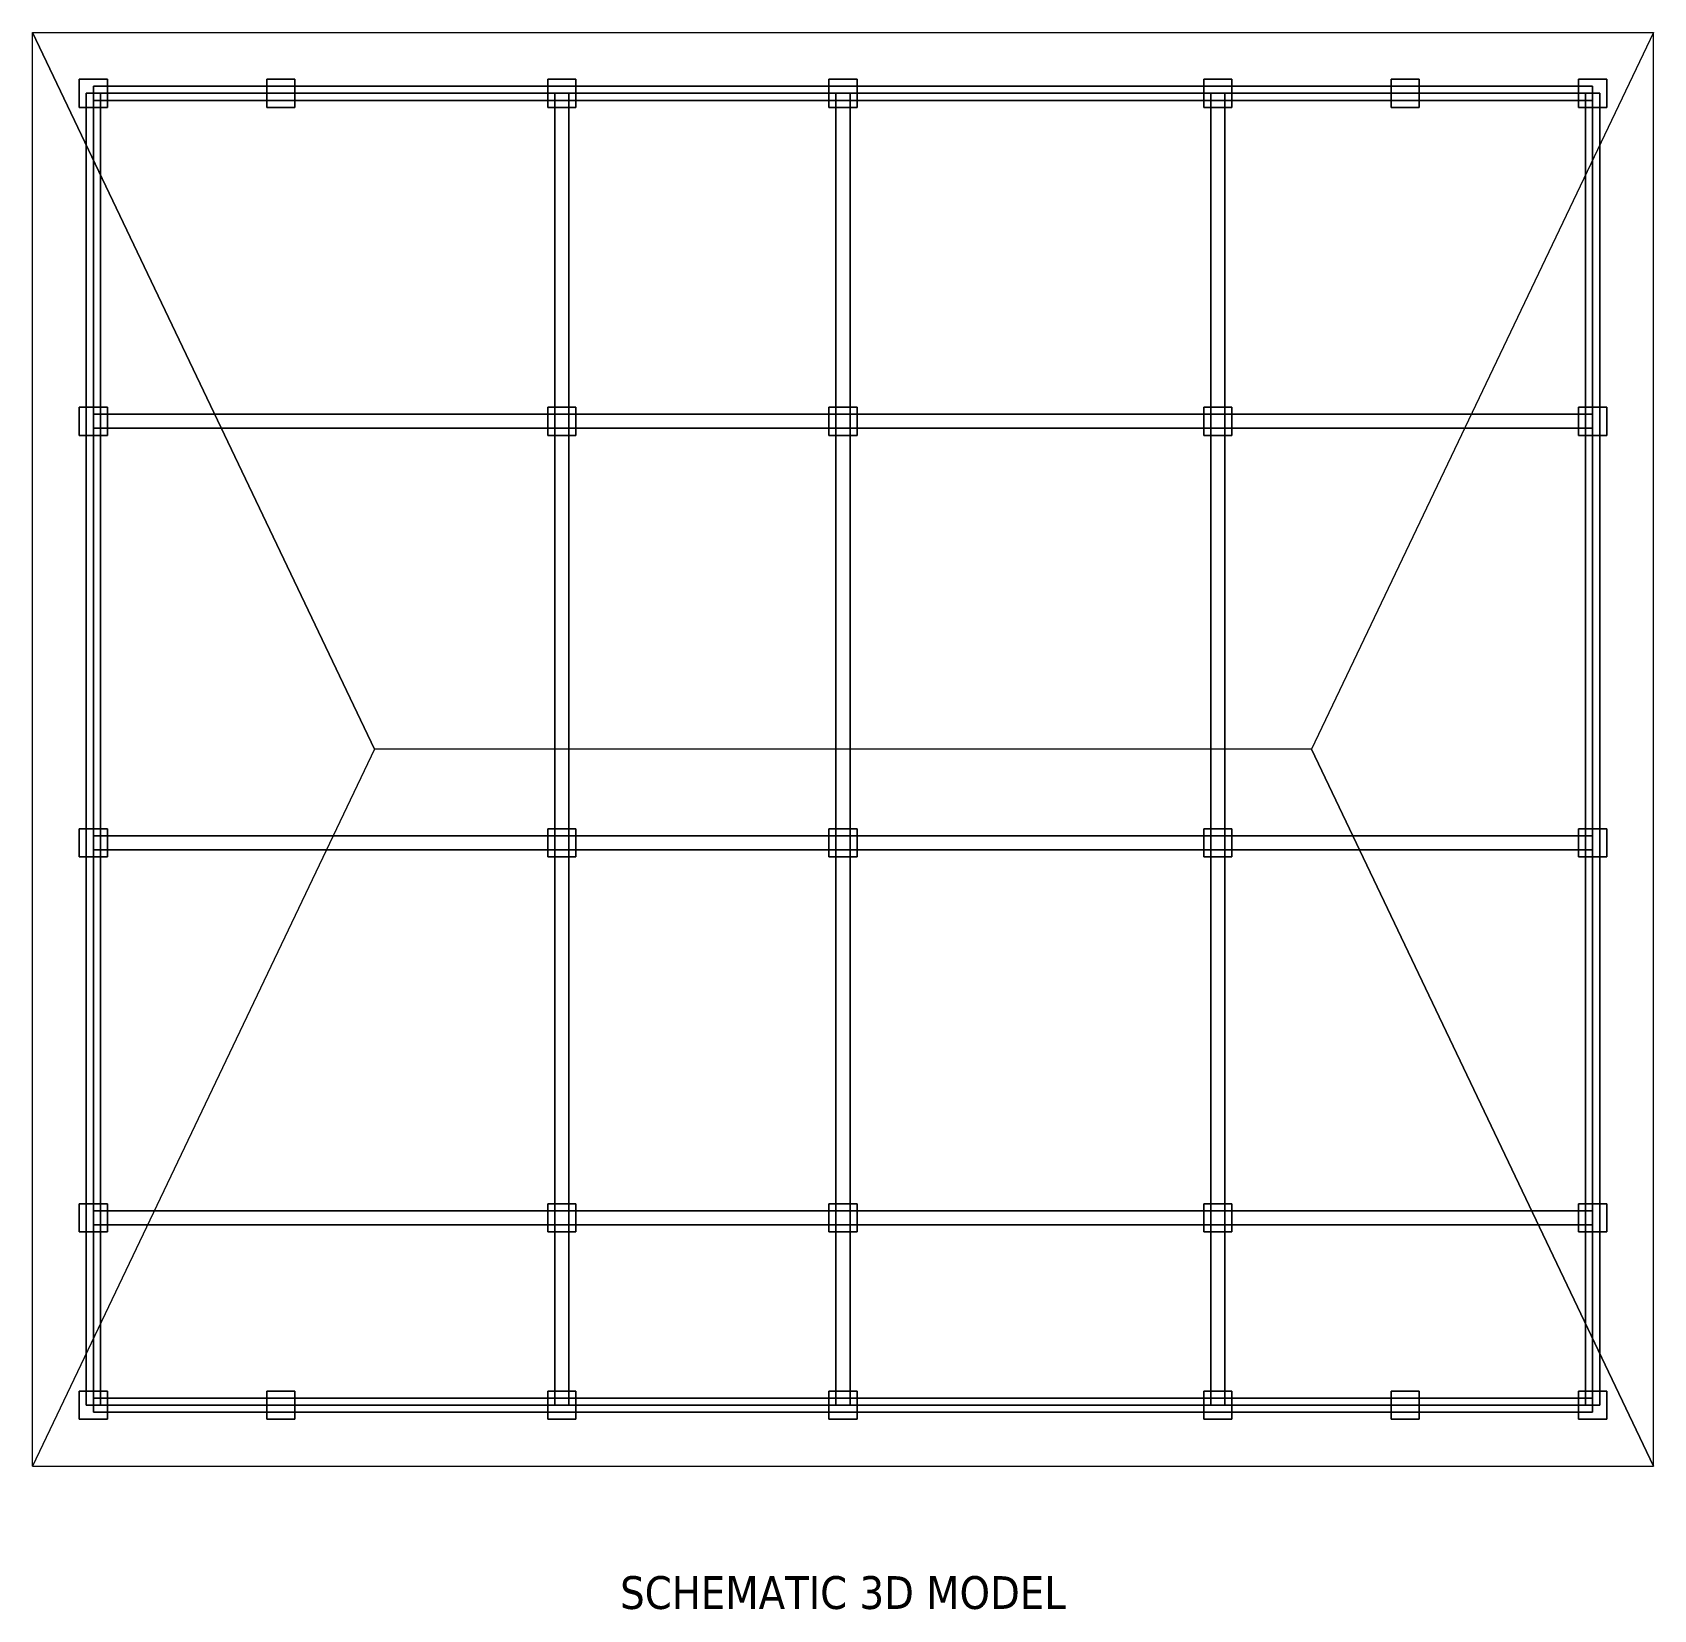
# Model space of a CAD drawing. Header units: metres. Extents: x 0 to 77, y -343 to 30.
# Drawn here: x 59.35 to 76.65, y -2.18 to 14.65 of the extents above; entities that cross this region are included whole.
import ezdxf
from ezdxf.enums import TextEntityAlignment as Align

# ---------------------------------------------------------------- set-up
doc = ezdxf.new("R2010")
doc.units = ezdxf.units.M
for name, color, linetype, lineweight in [('3D-COLUMN', 8, 'Continuous', 18), ('3D-ROOF', 1, 'Continuous', 18), ('3D-SLAB', 9, 'Continuous', 18), ('3D-VIEW', 7, 'Continuous', 13), ('3D-WALL', 7, 'Continuous', 18)]:
    doc.layers.add(name, color=color, linetype=linetype, lineweight=lineweight)
doc.styles.add('PJ_STANDARD', font='tahoma.ttf')

msp = doc.modelspace()

# ---------------------------------------------------------------- linework, layer by layer
at = {"layer": '3D-COLUMN'}
for points in [[(59.85, 13.85), (60.15, 13.85), (60.15, 14.15), (59.85, 14.15)], [(59.85, 13.85, 6.4), (60.15, 13.85, 6.4), (60.15, 14.15, 6.4), (59.85, 14.15, 6.4)], [(60.15, 14.15), (59.85, 14.15), (59.85, 14.15, 6.4), (60.15, 14.15, 6.4)], [(59.85, 14.15), (59.85, 13.85), (59.85, 13.85, 6.4), (59.85, 14.15, 6.4)], [(60.15, 13.85), (60.15, 14.15), (60.15, 14.15, 6.4), (60.15, 13.85, 6.4)], [(61.85, 13.85), (62.15, 13.85), (62.15, 14.15), (61.85, 14.15)], [(61.85, 13.85, 6.4), (62.15, 13.85, 6.4), (62.15, 14.15, 6.4), (61.85, 14.15, 6.4)], [(62.15, 14.15), (61.85, 14.15), (61.85, 14.15, 6.4), (62.15, 14.15, 6.4)], [(61.85, 14.15), (61.85, 13.85), (61.85, 13.85, 6.4), (61.85, 14.15, 6.4)], [(62.15, 13.85), (62.15, 14.15), (62.15, 14.15, 6.4), (62.15, 13.85, 6.4)], [(64.85, 13.85), (65.15, 13.85), (65.15, 14.15), (64.85, 14.15)], [(64.85, 13.85, 6.4), (65.15, 13.85, 6.4), (65.15, 14.15, 6.4), (64.85, 14.15, 6.4)], [(65.15, 14.15), (64.85, 14.15), (64.85, 14.15, 6.4), (65.15, 14.15, 6.4)], [(64.85, 14.15), (64.85, 13.85), (64.85, 13.85, 6.4), (64.85, 14.15, 6.4)], [(65.15, 13.85), (65.15, 14.15), (65.15, 14.15, 6.4), (65.15, 13.85, 6.4)], [(67.85, 13.85), (68.15, 13.85), (68.15, 14.15), (67.85, 14.15)], [(67.85, 13.85, 6.4), (68.15, 13.85, 6.4), (68.15, 14.15, 6.4), (67.85, 14.15, 6.4)], [(68.15, 14.15), (67.85, 14.15), (67.85, 14.15, 6.4), (68.15, 14.15, 6.4)], [(67.85, 14.15), (67.85, 13.85), (67.85, 13.85, 6.4), (67.85, 14.15, 6.4)], [(68.15, 13.85), (68.15, 14.15), (68.15, 14.15, 6.4), (68.15, 13.85, 6.4)], [(71.85, 13.85), (72.15, 13.85), (72.15, 14.15), (71.85, 14.15)], [(71.85, 13.85, 6.4), (72.15, 13.85, 6.4), (72.15, 14.15, 6.4), (71.85, 14.15, 6.4)], [(72.15, 14.15), (71.85, 14.15), (71.85, 14.15, 6.4), (72.15, 14.15, 6.4)], [(71.85, 14.15), (71.85, 13.85), (71.85, 13.85, 6.4), (71.85, 14.15, 6.4)], [(72.15, 13.85), (72.15, 14.15), (72.15, 14.15, 6.4), (72.15, 13.85, 6.4)], [(73.85, 13.85), (74.15, 13.85), (74.15, 14.15), (73.85, 14.15)], [(73.85, 13.85, 6.4), (74.15, 13.85, 6.4), (74.15, 14.15, 6.4), (73.85, 14.15, 6.4)], [(74.15, 14.15), (73.85, 14.15), (73.85, 14.15, 6.4), (74.15, 14.15, 6.4)], [(73.85, 14.15), (73.85, 13.85), (73.85, 13.85, 6.4), (73.85, 14.15, 6.4)], [(74.15, 13.85), (74.15, 14.15), (74.15, 14.15, 6.4), (74.15, 13.85, 6.4)], [(75.85, 13.85), (76.15, 13.85), (76.15, 14.15), (75.85, 14.15)], [(75.85, 13.85, 6.4), (76.15, 13.85, 6.4), (76.15, 14.15, 6.4), (75.85, 14.15, 6.4)], [(76.15, 14.15), (75.85, 14.15), (75.85, 14.15, 6.4), (76.15, 14.15, 6.4)], [(75.85, 14.15), (75.85, 13.85), (75.85, 13.85, 6.4), (75.85, 14.15, 6.4)], [(76.15, 13.85), (76.15, 14.15), (76.15, 14.15, 6.4), (76.15, 13.85, 6.4)], [(59.85, 13.85), (60.15, 13.85), (60.15, 13.85, 6.4), (59.85, 13.85, 6.4)], [(61.85, 13.85), (62.15, 13.85), (62.15, 13.85, 6.4), (61.85, 13.85, 6.4)], [(64.85, 13.85), (65.15, 13.85), (65.15, 13.85, 6.4), (64.85, 13.85, 6.4)], [(67.85, 13.85), (68.15, 13.85), (68.15, 13.85, 6.4), (67.85, 13.85, 6.4)], [(71.85, 13.85), (72.15, 13.85), (72.15, 13.85, 6.4), (71.85, 13.85, 6.4)], [(73.85, 13.85), (74.15, 13.85), (74.15, 13.85, 6.4), (73.85, 13.85, 6.4)], [(75.85, 13.85), (76.15, 13.85), (76.15, 13.85, 6.4), (75.85, 13.85, 6.4)], [(59.85, 10.35), (60.15, 10.35), (60.15, 10.65), (59.85, 10.65)], [(59.85, 10.35, 6.4), (60.15, 10.35, 6.4), (60.15, 10.65, 6.4), (59.85, 10.65, 6.4)], [(60.15, 10.65), (59.85, 10.65), (59.85, 10.65, 6.4), (60.15, 10.65, 6.4)], [(59.85, 10.65), (59.85, 10.35), (59.85, 10.35, 6.4), (59.85, 10.65, 6.4)], [(60.15, 10.35), (60.15, 10.65), (60.15, 10.65, 6.4), (60.15, 10.35, 6.4)], [(64.85, 10.35), (65.15, 10.35), (65.15, 10.65), (64.85, 10.65)], [(64.85, 10.35, 6.4), (65.15, 10.35, 6.4), (65.15, 10.65, 6.4), (64.85, 10.65, 6.4)], [(65.15, 10.65), (64.85, 10.65), (64.85, 10.65, 6.4), (65.15, 10.65, 6.4)], [(64.85, 10.65), (64.85, 10.35), (64.85, 10.35, 6.4), (64.85, 10.65, 6.4)], [(65.15, 10.35), (65.15, 10.65), (65.15, 10.65, 6.4), (65.15, 10.35, 6.4)], [(67.85, 10.35), (68.15, 10.35), (68.15, 10.65), (67.85, 10.65)], [(67.85, 10.35, 6.4), (68.15, 10.35, 6.4), (68.15, 10.65, 6.4), (67.85, 10.65, 6.4)], [(68.15, 10.65), (67.85, 10.65), (67.85, 10.65, 6.4), (68.15, 10.65, 6.4)], [(67.85, 10.65), (67.85, 10.35), (67.85, 10.35, 6.4), (67.85, 10.65, 6.4)], [(68.15, 10.35), (68.15, 10.65), (68.15, 10.65, 6.4), (68.15, 10.35, 6.4)], [(71.85, 10.35), (72.15, 10.35), (72.15, 10.65), (71.85, 10.65)], [(71.85, 10.35, 6.4), (72.15, 10.35, 6.4), (72.15, 10.65, 6.4), (71.85, 10.65, 6.4)], [(72.15, 10.65), (71.85, 10.65), (71.85, 10.65, 6.4), (72.15, 10.65, 6.4)], [(71.85, 10.65), (71.85, 10.35), (71.85, 10.35, 6.4), (71.85, 10.65, 6.4)], [(72.15, 10.35), (72.15, 10.65), (72.15, 10.65, 6.4), (72.15, 10.35, 6.4)], [(75.85, 10.35), (76.15, 10.35), (76.15, 10.65), (75.85, 10.65)], [(75.85, 10.35, 6.4), (76.15, 10.35, 6.4), (76.15, 10.65, 6.4), (75.85, 10.65, 6.4)], [(76.15, 10.65), (75.85, 10.65), (75.85, 10.65, 6.4), (76.15, 10.65, 6.4)], [(75.85, 10.65), (75.85, 10.35), (75.85, 10.35, 6.4), (75.85, 10.65, 6.4)], [(76.15, 10.35), (76.15, 10.65), (76.15, 10.65, 6.4), (76.15, 10.35, 6.4)], [(59.85, 10.35), (60.15, 10.35), (60.15, 10.35, 6.4), (59.85, 10.35, 6.4)], [(64.85, 10.35), (65.15, 10.35), (65.15, 10.35, 6.4), (64.85, 10.35, 6.4)], [(67.85, 10.35), (68.15, 10.35), (68.15, 10.35, 6.4), (67.85, 10.35, 6.4)], [(71.85, 10.35), (72.15, 10.35), (72.15, 10.35, 6.4), (71.85, 10.35, 6.4)], [(75.85, 10.35), (76.15, 10.35), (76.15, 10.35, 6.4), (75.85, 10.35, 6.4)], [(59.85, 5.85), (60.15, 5.85), (60.15, 6.15), (59.85, 6.15)], [(59.85, 5.85, 6.4), (60.15, 5.85, 6.4), (60.15, 6.15, 6.4), (59.85, 6.15, 6.4)], [(60.15, 6.15), (59.85, 6.15), (59.85, 6.15, 6.4), (60.15, 6.15, 6.4)], [(59.85, 6.15), (59.85, 5.85), (59.85, 5.85, 6.4), (59.85, 6.15, 6.4)], [(60.15, 5.85), (60.15, 6.15), (60.15, 6.15, 6.4), (60.15, 5.85, 6.4)], [(64.85, 5.85), (65.15, 5.85), (65.15, 6.15), (64.85, 6.15)], [(64.85, 5.85, 6.4), (65.15, 5.85, 6.4), (65.15, 6.15, 6.4), (64.85, 6.15, 6.4)], [(65.15, 6.15), (64.85, 6.15), (64.85, 6.15, 6.4), (65.15, 6.15, 6.4)], [(64.85, 6.15), (64.85, 5.85), (64.85, 5.85, 6.4), (64.85, 6.15, 6.4)], [(65.15, 5.85), (65.15, 6.15), (65.15, 6.15, 6.4), (65.15, 5.85, 6.4)], [(67.85, 5.85), (68.15, 5.85), (68.15, 6.15), (67.85, 6.15)], [(67.85, 5.85, 6.4), (68.15, 5.85, 6.4), (68.15, 6.15, 6.4), (67.85, 6.15, 6.4)], [(68.15, 6.15), (67.85, 6.15), (67.85, 6.15, 6.4), (68.15, 6.15, 6.4)], [(67.85, 6.15), (67.85, 5.85), (67.85, 5.85, 6.4), (67.85, 6.15, 6.4)], [(68.15, 5.85), (68.15, 6.15), (68.15, 6.15, 6.4), (68.15, 5.85, 6.4)], [(71.85, 5.85), (72.15, 5.85), (72.15, 6.15), (71.85, 6.15)], [(71.85, 5.85, 6.4), (72.15, 5.85, 6.4), (72.15, 6.15, 6.4), (71.85, 6.15, 6.4)], [(72.15, 6.15), (71.85, 6.15), (71.85, 6.15, 6.4), (72.15, 6.15, 6.4)], [(71.85, 6.15), (71.85, 5.85), (71.85, 5.85, 6.4), (71.85, 6.15, 6.4)], [(72.15, 5.85), (72.15, 6.15), (72.15, 6.15, 6.4), (72.15, 5.85, 6.4)], [(75.85, 5.85), (76.15, 5.85), (76.15, 6.15), (75.85, 6.15)], [(75.85, 5.85, 6.4), (76.15, 5.85, 6.4), (76.15, 6.15, 6.4), (75.85, 6.15, 6.4)], [(76.15, 6.15), (75.85, 6.15), (75.85, 6.15, 6.4), (76.15, 6.15, 6.4)], [(75.85, 6.15), (75.85, 5.85), (75.85, 5.85, 6.4), (75.85, 6.15, 6.4)], [(76.15, 5.85), (76.15, 6.15), (76.15, 6.15, 6.4), (76.15, 5.85, 6.4)], [(59.85, 5.85), (60.15, 5.85), (60.15, 5.85, 6.4), (59.85, 5.85, 6.4)], [(64.85, 5.85), (65.15, 5.85), (65.15, 5.85, 6.4), (64.85, 5.85, 6.4)], [(67.85, 5.85), (68.15, 5.85), (68.15, 5.85, 6.4), (67.85, 5.85, 6.4)], [(71.85, 5.85), (72.15, 5.85), (72.15, 5.85, 6.4), (71.85, 5.85, 6.4)], [(75.85, 5.85), (76.15, 5.85), (76.15, 5.85, 6.4), (75.85, 5.85, 6.4)], [(59.85, 1.85), (60.15, 1.85), (60.15, 2.15), (59.85, 2.15)], [(59.85, 1.85, 6.4), (60.15, 1.85, 6.4), (60.15, 2.15, 6.4), (59.85, 2.15, 6.4)], [(60.15, 2.15), (59.85, 2.15), (59.85, 2.15, 6.4), (60.15, 2.15, 6.4)], [(59.85, 2.15), (59.85, 1.85), (59.85, 1.85, 6.4), (59.85, 2.15, 6.4)], [(60.15, 1.85), (60.15, 2.15), (60.15, 2.15, 6.4), (60.15, 1.85, 6.4)], [(64.85, 1.85), (65.15, 1.85), (65.15, 2.15), (64.85, 2.15)], [(64.85, 1.85, 6.4), (65.15, 1.85, 6.4), (65.15, 2.15, 6.4), (64.85, 2.15, 6.4)], [(65.15, 2.15), (64.85, 2.15), (64.85, 2.15, 6.4), (65.15, 2.15, 6.4)], [(64.85, 2.15), (64.85, 1.85), (64.85, 1.85, 6.4), (64.85, 2.15, 6.4)], [(65.15, 1.85), (65.15, 2.15), (65.15, 2.15, 6.4), (65.15, 1.85, 6.4)], [(67.85, 1.85), (68.15, 1.85), (68.15, 2.15), (67.85, 2.15)], [(67.85, 1.85, 6.4), (68.15, 1.85, 6.4), (68.15, 2.15, 6.4), (67.85, 2.15, 6.4)], [(68.15, 2.15), (67.85, 2.15), (67.85, 2.15, 6.4), (68.15, 2.15, 6.4)], [(67.85, 2.15), (67.85, 1.85), (67.85, 1.85, 6.4), (67.85, 2.15, 6.4)], [(68.15, 1.85), (68.15, 2.15), (68.15, 2.15, 6.4), (68.15, 1.85, 6.4)], [(71.85, 1.85), (72.15, 1.85), (72.15, 2.15), (71.85, 2.15)], [(71.85, 1.85, 6.4), (72.15, 1.85, 6.4), (72.15, 2.15, 6.4), (71.85, 2.15, 6.4)], [(72.15, 2.15), (71.85, 2.15), (71.85, 2.15, 6.4), (72.15, 2.15, 6.4)], [(71.85, 2.15), (71.85, 1.85), (71.85, 1.85, 6.4), (71.85, 2.15, 6.4)], [(72.15, 1.85), (72.15, 2.15), (72.15, 2.15, 6.4), (72.15, 1.85, 6.4)], [(75.85, 1.85), (76.15, 1.85), (76.15, 2.15), (75.85, 2.15)], [(75.85, 1.85, 6.4), (76.15, 1.85, 6.4), (76.15, 2.15, 6.4), (75.85, 2.15, 6.4)], [(76.15, 2.15), (75.85, 2.15), (75.85, 2.15, 6.4), (76.15, 2.15, 6.4)], [(75.85, 2.15), (75.85, 1.85), (75.85, 1.85, 6.4), (75.85, 2.15, 6.4)], [(76.15, 1.85), (76.15, 2.15), (76.15, 2.15, 6.4), (76.15, 1.85, 6.4)], [(59.85, 1.85), (60.15, 1.85), (60.15, 1.85, 6.4), (59.85, 1.85, 6.4)], [(64.85, 1.85), (65.15, 1.85), (65.15, 1.85, 6.4), (64.85, 1.85, 6.4)], [(67.85, 1.85), (68.15, 1.85), (68.15, 1.85, 6.4), (67.85, 1.85, 6.4)], [(71.85, 1.85), (72.15, 1.85), (72.15, 1.85, 6.4), (71.85, 1.85, 6.4)], [(75.85, 1.85), (76.15, 1.85), (76.15, 1.85, 6.4), (75.85, 1.85, 6.4)], [(59.85, -0.15), (60.15, -0.15), (60.15, 0.15), (59.85, 0.15)], [(59.85, -0.15, 6.4), (60.15, -0.15, 6.4), (60.15, 0.15, 6.4), (59.85, 0.15, 6.4)], [(60.15, 0.15), (59.85, 0.15), (59.85, 0.15, 6.4), (60.15, 0.15, 6.4)], [(59.85, 0.15), (59.85, -0.15), (59.85, -0.15, 6.4), (59.85, 0.15, 6.4)], [(60.15, -0.15), (60.15, 0.15), (60.15, 0.15, 6.4), (60.15, -0.15, 6.4)], [(61.85, -0.15), (62.15, -0.15), (62.15, 0.15), (61.85, 0.15)], [(61.85, -0.15, 6.4), (62.15, -0.15, 6.4), (62.15, 0.15, 6.4), (61.85, 0.15, 6.4)], [(62.15, 0.15), (61.85, 0.15), (61.85, 0.15, 6.4), (62.15, 0.15, 6.4)], [(61.85, 0.15), (61.85, -0.15), (61.85, -0.15, 6.4), (61.85, 0.15, 6.4)], [(62.15, -0.15), (62.15, 0.15), (62.15, 0.15, 6.4), (62.15, -0.15, 6.4)], [(64.85, -0.15), (65.15, -0.15), (65.15, 0.15), (64.85, 0.15)], [(64.85, -0.15, 6.4), (65.15, -0.15, 6.4), (65.15, 0.15, 6.4), (64.85, 0.15, 6.4)], [(65.15, 0.15), (64.85, 0.15), (64.85, 0.15, 6.4), (65.15, 0.15, 6.4)], [(64.85, 0.15), (64.85, -0.15), (64.85, -0.15, 6.4), (64.85, 0.15, 6.4)], [(65.15, -0.15), (65.15, 0.15), (65.15, 0.15, 6.4), (65.15, -0.15, 6.4)], [(67.85, -0.15), (68.15, -0.15), (68.15, 0.15), (67.85, 0.15)], [(67.85, -0.15, 6.4), (68.15, -0.15, 6.4), (68.15, 0.15, 6.4), (67.85, 0.15, 6.4)], [(68.15, 0.15), (67.85, 0.15), (67.85, 0.15, 6.4), (68.15, 0.15, 6.4)], [(67.85, 0.15), (67.85, -0.15), (67.85, -0.15, 6.4), (67.85, 0.15, 6.4)], [(68.15, -0.15), (68.15, 0.15), (68.15, 0.15, 6.4), (68.15, -0.15, 6.4)], [(71.85, -0.15), (72.15, -0.15), (72.15, 0.15), (71.85, 0.15)], [(71.85, -0.15, 6.4), (72.15, -0.15, 6.4), (72.15, 0.15, 6.4), (71.85, 0.15, 6.4)], [(72.15, 0.15), (71.85, 0.15), (71.85, 0.15, 6.4), (72.15, 0.15, 6.4)], [(71.85, 0.15), (71.85, -0.15), (71.85, -0.15, 6.4), (71.85, 0.15, 6.4)], [(72.15, -0.15), (72.15, 0.15), (72.15, 0.15, 6.4), (72.15, -0.15, 6.4)], [(73.85, -0.15), (74.15, -0.15), (74.15, 0.15), (73.85, 0.15)], [(73.85, -0.15, 6.4), (74.15, -0.15, 6.4), (74.15, 0.15, 6.4), (73.85, 0.15, 6.4)], [(74.15, 0.15), (73.85, 0.15), (73.85, 0.15, 6.4), (74.15, 0.15, 6.4)], [(73.85, 0.15), (73.85, -0.15), (73.85, -0.15, 6.4), (73.85, 0.15, 6.4)], [(74.15, -0.15), (74.15, 0.15), (74.15, 0.15, 6.4), (74.15, -0.15, 6.4)], [(75.85, -0.15), (76.15, -0.15), (76.15, 0.15), (75.85, 0.15)], [(75.85, -0.15, 6.4), (76.15, -0.15, 6.4), (76.15, 0.15, 6.4), (75.85, 0.15, 6.4)], [(76.15, 0.15), (75.85, 0.15), (75.85, 0.15, 6.4), (76.15, 0.15, 6.4)], [(75.85, 0.15), (75.85, -0.15), (75.85, -0.15, 6.4), (75.85, 0.15, 6.4)], [(76.15, -0.15), (76.15, 0.15), (76.15, 0.15, 6.4), (76.15, -0.15, 6.4)], [(59.85, -0.15), (60.15, -0.15), (60.15, -0.15, 6.4), (59.85, -0.15, 6.4)], [(61.85, -0.15), (62.15, -0.15), (62.15, -0.15, 6.4), (61.85, -0.15, 6.4)], [(64.85, -0.15), (65.15, -0.15), (65.15, -0.15, 6.4), (64.85, -0.15, 6.4)], [(67.85, -0.15), (68.15, -0.15), (68.15, -0.15, 6.4), (67.85, -0.15, 6.4)], [(71.85, -0.15), (72.15, -0.15), (72.15, -0.15, 6.4), (71.85, -0.15, 6.4)], [(73.85, -0.15), (74.15, -0.15), (74.15, -0.15, 6.4), (73.85, -0.15, 6.4)], [(75.85, -0.15), (76.15, -0.15), (76.15, -0.15, 6.4), (75.85, -0.15, 6.4)]]:
    msp.add_3dface(points, dxfattribs=at)
at = {"layer": '3D-ROOF'}
for points in [[(59.35, 14.65, 6.55), (76.65, 14.65, 6.55), (73, 7, 8.4), (63, 7, 8.4)], [(59.35, -0.65, 6.55), (59.35, 14.65, 6.55), (63, 7, 8.4)], [(76.65, -0.65, 6.55), (76.65, 14.65, 6.55), (73, 7, 8.4)], [(59.35, -0.65, 6.55), (76.65, -0.65, 6.55), (73, 7, 8.4), (63, 7, 8.4)]]:
    msp.add_3dface(points, dxfattribs=at)
at = {"layer": '3D-SLAB'}
for points in [[(60, 0, -0.2), (76, 0, -0.2), (76, 14, -0.2), (60, 14, -0.2)], [(60, 0), (76, 0), (76, 14), (60, 14)], [(76, 14, -0.2), (60, 14, -0.2), (60, 14), (76, 14)], [(60, 14, -0.2), (60, 0, -0.2), (60, 0), (60, 14)], [(60, 0, 3.05), (76, 0, 3.05), (76, 14, 3.05), (60, 14, 3.05)], [(60, 0, 3.25), (76, 0, 3.25), (76, 14, 3.25), (60, 14, 3.25)], [(76, 14, 3.05), (60, 14, 3.05), (60, 14, 3.25), (76, 14, 3.25)], [(60, 14, 3.05), (60, 0, 3.05), (60, 0, 3.25), (60, 14, 3.25)], [(60, 0, 6.25), (76, 0, 6.25), (76, 14, 6.25), (60, 14, 6.25)], [(60, 0, 6.45), (76, 0, 6.45), (76, 14, 6.45), (60, 14, 6.45)], [(76, 14, 6.25), (60, 14, 6.25), (60, 14, 6.45), (76, 14, 6.45)], [(60, 14, 6.25), (60, 0, 6.25), (60, 0, 6.45), (60, 14, 6.45)], [(76, 0, -0.2), (76, 14, -0.2), (76, 14), (76, 0)], [(76, 0, 3.05), (76, 14, 3.05), (76, 14, 3.25), (76, 0, 3.25)], [(76, 0, 6.25), (76, 14, 6.25), (76, 14, 6.45), (76, 0, 6.45)], [(60, 0, -0.2), (76, 0, -0.2), (76, 0), (60, 0)], [(60, 0, 3.05), (76, 0, 3.05), (76, 0, 3.25), (60, 0, 3.25)], [(60, 0, 6.25), (76, 0, 6.25), (76, 0, 6.45), (60, 0, 6.45)]]:
    msp.add_3dface(points, dxfattribs=at)
at = {"layer": '3D-WALL'}
for points in [[(60, 13.925), (76, 13.925), (76, 14.075), (60, 14.075)], [(60, 13.925, 3.2), (76, 13.925, 3.2), (76, 14.075, 3.2), (60, 14.075, 3.2)], [(76, 14.075), (60, 14.075), (60, 14.075, 3.2), (76, 14.075, 3.2)], [(60, 14.075), (60, 13.925), (60, 13.925, 3.2), (60, 14.075, 3.2)], [(60, 13.925, 3.2), (76, 13.925, 3.2), (76, 14.075, 3.2), (60, 14.075, 3.2)], [(60, 13.925, 6.4), (76, 13.925, 6.4), (76, 14.075, 6.4), (60, 14.075, 6.4)], [(76, 14.075, 3.2), (60, 14.075, 3.2), (60, 14.075, 6.4), (76, 14.075, 6.4)], [(60, 14.075, 3.2), (60, 13.925, 3.2), (60, 13.925, 6.4), (60, 14.075, 6.4)], [(76, 13.925), (76, 14.075), (76, 14.075, 3.2), (76, 13.925, 3.2)], [(76, 13.925, 3.2), (76, 14.075, 3.2), (76, 14.075, 6.4), (76, 13.925, 6.4)], [(59.925, 0), (60.075, 0), (60.075, 14), (59.925, 14)], [(59.925, 0, 3.2), (60.075, 0, 3.2), (60.075, 14, 3.2), (59.925, 14, 3.2)], [(60.075, 14), (59.925, 14), (59.925, 14, 3.2), (60.075, 14, 3.2)], [(59.925, 14), (59.925, 0), (59.925, 0, 3.2), (59.925, 14, 3.2)], [(59.925, 0, 3.2), (60.075, 0, 3.2), (60.075, 14, 3.2), (59.925, 14, 3.2)], [(59.925, 0, 6.4), (60.075, 0, 6.4), (60.075, 14, 6.4), (59.925, 14, 6.4)], [(60.075, 14, 3.2), (59.925, 14, 3.2), (59.925, 14, 6.4), (60.075, 14, 6.4)], [(59.925, 14, 3.2), (59.925, 0, 3.2), (59.925, 0, 6.4), (59.925, 14, 6.4)], [(60, 13.925), (76, 13.925), (76, 13.925, 3.2), (60, 13.925, 3.2)], [(60, 13.925, 3.2), (76, 13.925, 3.2), (76, 13.925, 6.4), (60, 13.925, 6.4)], [(60.075, 0), (60.075, 14), (60.075, 14, 3.2), (60.075, 0, 3.2)], [(60.075, 0, 3.2), (60.075, 14, 3.2), (60.075, 14, 6.4), (60.075, 0, 6.4)], [(64.925, 0), (65.075, 0), (65.075, 14), (64.925, 14)], [(64.925, 0, 3.2), (65.075, 0, 3.2), (65.075, 14, 3.2), (64.925, 14, 3.2)], [(65.075, 14), (64.925, 14), (64.925, 14, 3.2), (65.075, 14, 3.2)], [(64.925, 14), (64.925, 0), (64.925, 0, 3.2), (64.925, 14, 3.2)], [(64.925, 0, 3.2), (65.075, 0, 3.2), (65.075, 14, 3.2), (64.925, 14, 3.2)], [(64.925, 0, 6.4), (65.075, 0, 6.4), (65.075, 14, 6.4), (64.925, 14, 6.4)], [(65.075, 14, 3.2), (64.925, 14, 3.2), (64.925, 14, 6.4), (65.075, 14, 6.4)], [(64.925, 14, 3.2), (64.925, 0, 3.2), (64.925, 0, 6.4), (64.925, 14, 6.4)], [(65.075, 0), (65.075, 14), (65.075, 14, 3.2), (65.075, 0, 3.2)], [(65.075, 0, 3.2), (65.075, 14, 3.2), (65.075, 14, 6.4), (65.075, 0, 6.4)], [(67.925, 0), (68.075, 0), (68.075, 14), (67.925, 14)], [(67.925, 0, 3.2), (68.075, 0, 3.2), (68.075, 14, 3.2), (67.925, 14, 3.2)], [(68.075, 14), (67.925, 14), (67.925, 14, 3.2), (68.075, 14, 3.2)], [(67.925, 14), (67.925, 0), (67.925, 0, 3.2), (67.925, 14, 3.2)], [(67.925, 0, 3.2), (68.075, 0, 3.2), (68.075, 14, 3.2), (67.925, 14, 3.2)], [(67.925, 0, 6.4), (68.075, 0, 6.4), (68.075, 14, 6.4), (67.925, 14, 6.4)], [(68.075, 14, 3.2), (67.925, 14, 3.2), (67.925, 14, 6.4), (68.075, 14, 6.4)], [(67.925, 14, 3.2), (67.925, 0, 3.2), (67.925, 0, 6.4), (67.925, 14, 6.4)], [(68.075, 0), (68.075, 14), (68.075, 14, 3.2), (68.075, 0, 3.2)], [(68.075, 0, 3.2), (68.075, 14, 3.2), (68.075, 14, 6.4), (68.075, 0, 6.4)], [(71.925, 0), (72.075, 0), (72.075, 14), (71.925, 14)], [(71.925, 0, 3.2), (72.075, 0, 3.2), (72.075, 14, 3.2), (71.925, 14, 3.2)], [(72.075, 14), (71.925, 14), (71.925, 14, 3.2), (72.075, 14, 3.2)], [(71.925, 14), (71.925, 0), (71.925, 0, 3.2), (71.925, 14, 3.2)], [(71.925, 0, 3.2), (72.075, 0, 3.2), (72.075, 14, 3.2), (71.925, 14, 3.2)], [(71.925, 0, 6.4), (72.075, 0, 6.4), (72.075, 14, 6.4), (71.925, 14, 6.4)], [(72.075, 14, 3.2), (71.925, 14, 3.2), (71.925, 14, 6.4), (72.075, 14, 6.4)], [(71.925, 14, 3.2), (71.925, 0, 3.2), (71.925, 0, 6.4), (71.925, 14, 6.4)], [(72.075, 0), (72.075, 14), (72.075, 14, 3.2), (72.075, 0, 3.2)], [(72.075, 0, 3.2), (72.075, 14, 3.2), (72.075, 14, 6.4), (72.075, 0, 6.4)], [(75.925, 0), (76.075, 0), (76.075, 14), (75.925, 14)], [(75.925, 0, 3.2), (76.075, 0, 3.2), (76.075, 14, 3.2), (75.925, 14, 3.2)], [(76.075, 14), (75.925, 14), (75.925, 14, 3.2), (76.075, 14, 3.2)], [(75.925, 14), (75.925, 0), (75.925, 0, 3.2), (75.925, 14, 3.2)], [(75.925, 0, 3.2), (76.075, 0, 3.2), (76.075, 14, 3.2), (75.925, 14, 3.2)], [(75.925, 0, 6.4), (76.075, 0, 6.4), (76.075, 14, 6.4), (75.925, 14, 6.4)], [(76.075, 14, 3.2), (75.925, 14, 3.2), (75.925, 14, 6.4), (76.075, 14, 6.4)], [(75.925, 14, 3.2), (75.925, 0, 3.2), (75.925, 0, 6.4), (75.925, 14, 6.4)], [(76.075, 0), (76.075, 14), (76.075, 14, 3.2), (76.075, 0, 3.2)], [(76.075, 0, 3.2), (76.075, 14, 3.2), (76.075, 14, 6.4), (76.075, 0, 6.4)], [(60, 10.425), (76, 10.425), (76, 10.575), (60, 10.575)], [(60, 10.425, 3.2), (76, 10.425, 3.2), (76, 10.575, 3.2), (60, 10.575, 3.2)], [(76, 10.575), (60, 10.575), (60, 10.575, 3.2), (76, 10.575, 3.2)], [(60, 10.575), (60, 10.425), (60, 10.425, 3.2), (60, 10.575, 3.2)], [(60, 10.425, 3.2), (76, 10.425, 3.2), (76, 10.575, 3.2), (60, 10.575, 3.2)], [(60, 10.425, 6.4), (76, 10.425, 6.4), (76, 10.575, 6.4), (60, 10.575, 6.4)], [(76, 10.575, 3.2), (60, 10.575, 3.2), (60, 10.575, 6.4), (76, 10.575, 6.4)], [(60, 10.575, 3.2), (60, 10.425, 3.2), (60, 10.425, 6.4), (60, 10.575, 6.4)], [(76, 10.425), (76, 10.575), (76, 10.575, 3.2), (76, 10.425, 3.2)], [(76, 10.425, 3.2), (76, 10.575, 3.2), (76, 10.575, 6.4), (76, 10.425, 6.4)], [(60, 10.425), (76, 10.425), (76, 10.425, 3.2), (60, 10.425, 3.2)], [(60, 10.425, 3.2), (76, 10.425, 3.2), (76, 10.425, 6.4), (60, 10.425, 6.4)], [(60, 5.925), (76, 5.925), (76, 6.075), (60, 6.075)], [(60, 5.925, 3.2), (76, 5.925, 3.2), (76, 6.075, 3.2), (60, 6.075, 3.2)], [(76, 6.075), (60, 6.075), (60, 6.075, 3.2), (76, 6.075, 3.2)], [(60, 6.075), (60, 5.925), (60, 5.925, 3.2), (60, 6.075, 3.2)], [(60, 5.925, 3.2), (76, 5.925, 3.2), (76, 6.075, 3.2), (60, 6.075, 3.2)], [(60, 5.925, 6.4), (76, 5.925, 6.4), (76, 6.075, 6.4), (60, 6.075, 6.4)], [(76, 6.075, 3.2), (60, 6.075, 3.2), (60, 6.075, 6.4), (76, 6.075, 6.4)], [(60, 6.075, 3.2), (60, 5.925, 3.2), (60, 5.925, 6.4), (60, 6.075, 6.4)], [(76, 5.925), (76, 6.075), (76, 6.075, 3.2), (76, 5.925, 3.2)], [(76, 5.925, 3.2), (76, 6.075, 3.2), (76, 6.075, 6.4), (76, 5.925, 6.4)], [(60, 5.925), (76, 5.925), (76, 5.925, 3.2), (60, 5.925, 3.2)], [(60, 5.925, 3.2), (76, 5.925, 3.2), (76, 5.925, 6.4), (60, 5.925, 6.4)], [(60, 1.925), (76, 1.925), (76, 2.075), (60, 2.075)], [(60, 1.925, 3.2), (76, 1.925, 3.2), (76, 2.075, 3.2), (60, 2.075, 3.2)], [(76, 2.075), (60, 2.075), (60, 2.075, 3.2), (76, 2.075, 3.2)], [(60, 2.075), (60, 1.925), (60, 1.925, 3.2), (60, 2.075, 3.2)], [(60, 1.925, 3.2), (76, 1.925, 3.2), (76, 2.075, 3.2), (60, 2.075, 3.2)], [(60, 1.925, 6.4), (76, 1.925, 6.4), (76, 2.075, 6.4), (60, 2.075, 6.4)], [(76, 2.075, 3.2), (60, 2.075, 3.2), (60, 2.075, 6.4), (76, 2.075, 6.4)], [(60, 2.075, 3.2), (60, 1.925, 3.2), (60, 1.925, 6.4), (60, 2.075, 6.4)], [(60, 1.925), (76, 1.925), (76, 1.925, 3.2), (60, 1.925, 3.2)], [(60, 1.925, 3.2), (76, 1.925, 3.2), (76, 1.925, 6.4), (60, 1.925, 6.4)], [(76, 1.925), (76, 2.075), (76, 2.075, 3.2), (76, 1.925, 3.2)], [(76, 1.925, 3.2), (76, 2.075, 3.2), (76, 2.075, 6.4), (76, 1.925, 6.4)], [(59.925, 0), (60.075, 0), (60.075, 0, 3.2), (59.925, 0, 3.2)], [(59.925, 0, 3.2), (60.075, 0, 3.2), (60.075, 0, 6.4), (59.925, 0, 6.4)], [(60, -0.075), (76, -0.075), (76, 0.075), (60, 0.075)], [(60, -0.075, 3.2), (76, -0.075, 3.2), (76, 0.075, 3.2), (60, 0.075, 3.2)], [(76, 0.075), (60, 0.075), (60, 0.075, 3.2), (76, 0.075, 3.2)], [(60, 0.075), (60, -0.075), (60, -0.075, 3.2), (60, 0.075, 3.2)], [(60, -0.075, 3.2), (76, -0.075, 3.2), (76, 0.075, 3.2), (60, 0.075, 3.2)], [(60, -0.075, 6.4), (76, -0.075, 6.4), (76, 0.075, 6.4), (60, 0.075, 6.4)], [(76, 0.075, 3.2), (60, 0.075, 3.2), (60, 0.075, 6.4), (76, 0.075, 6.4)], [(60, 0.075, 3.2), (60, -0.075, 3.2), (60, -0.075, 6.4), (60, 0.075, 6.4)], [(64.925, 0), (65.075, 0), (65.075, 0, 3.2), (64.925, 0, 3.2)], [(64.925, 0, 3.2), (65.075, 0, 3.2), (65.075, 0, 6.4), (64.925, 0, 6.4)], [(67.925, 0), (68.075, 0), (68.075, 0, 3.2), (67.925, 0, 3.2)], [(67.925, 0, 3.2), (68.075, 0, 3.2), (68.075, 0, 6.4), (67.925, 0, 6.4)], [(71.925, 0), (72.075, 0), (72.075, 0, 3.2), (71.925, 0, 3.2)], [(71.925, 0, 3.2), (72.075, 0, 3.2), (72.075, 0, 6.4), (71.925, 0, 6.4)], [(75.925, 0), (76.075, 0), (76.075, 0, 3.2), (75.925, 0, 3.2)], [(75.925, 0, 3.2), (76.075, 0, 3.2), (76.075, 0, 6.4), (75.925, 0, 6.4)], [(76, -0.075), (76, 0.075), (76, 0.075, 3.2), (76, -0.075, 3.2)], [(76, -0.075, 3.2), (76, 0.075, 3.2), (76, 0.075, 6.4), (76, -0.075, 6.4)], [(60, -0.075), (76, -0.075), (76, -0.075, 3.2), (60, -0.075, 3.2)], [(60, -0.075, 3.2), (76, -0.075, 3.2), (76, -0.075, 6.4), (60, -0.075, 6.4)]]:
    msp.add_3dface(points, dxfattribs=at)

# ---------------------------------------------------------------- texts
at = {"layer": '3D-VIEW', "style": 'PJ_STANDARD'}
msp.add_text('SCHEMATIC 3D MODEL', height=0.35, dxfattribs=at).set_placement((68, -2), align=Align.MIDDLE_CENTER)

doc.saveas('drawing.dxf')
